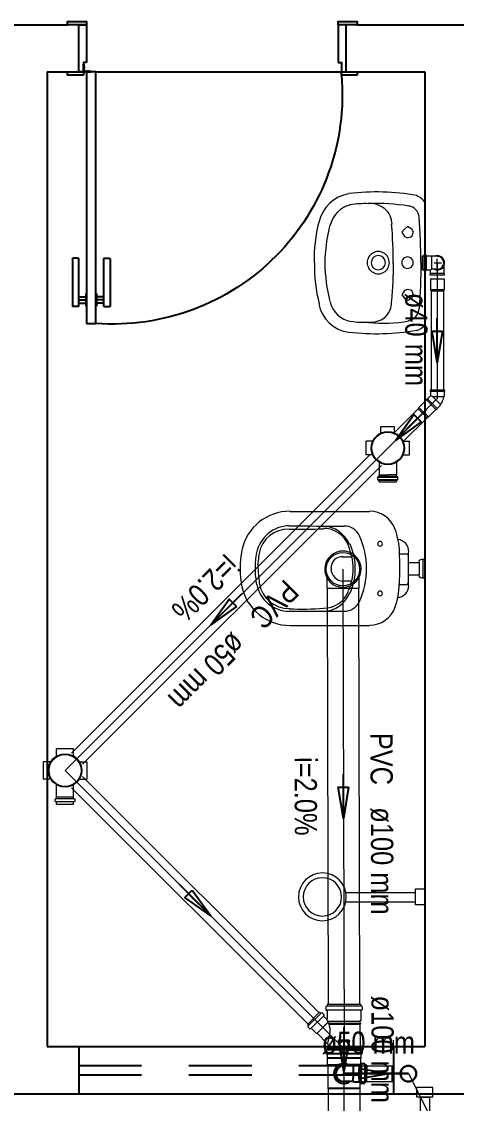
# Model space of a CAD drawing. Header units: inches. Extents: x 48180 to 96389, y -17773 to -8880.
# Drawn here: x 48223.744 to 48225.125, y -8893.22 to -8889.779 of the extents above; entities that cross this region are included whole.
import ezdxf

# ---------------------------------------------------------------- set-up
doc = ezdxf.new("R2010")
doc.units = ezdxf.units.IN
doc.header["$MEASUREMENT"] = 0
doc.linetypes.add('CONTORNO_QUADRO_T', pattern=[0.35, 0.2, -0.15])
for name, color, linetype, lineweight in [('Arquitetura', 134, 'Continuous', 5), ('CV-Colunas', 1, 'Continuous', 30), ('CV-Indicação coluna', 5, 'Continuous', 20), ('CV-Sentido tubo', 9, 'Continuous', 20), ('CV-Seção tubo', 5, 'Continuous', 20), ('CV-Textos tubo', 7, 'Continuous', 20), ('CV-Tubos detalhe', 1, 'Continuous', 30), ('Simbolos', 5, 'Continuous', 20), ('Simbolos_int', 174, 'Continuous', 5), ('TQ-Sentido tubo', 9, 'Continuous', 20), ('TQ-Seção tubo', 5, 'Continuous', 20), ('TQ-Textos tubo', 7, 'Continuous', 20), ('TQ-Tubos detalhe', 90, 'Continuous', 20)]:
    doc.layers.add(name, color=color, linetype=linetype, lineweight=lineweight)
for name, color, linetype in [('ESQUADRIA', 3, 'Continuous'), ('ESQUADRIAS', 7, 'Continuous'), ('JANELA2', 1, 'Continuous'), ('PAREDE', 4, 'Continuous'), ('soleira piso', 7, 'Continuous')]:
    doc.layers.add(name, color=color, linetype=linetype)
doc.styles.add('ARIAL', font='ARIALN.TTF')
doc.dimstyles.get("Standard").update_dxf_attribs({"dimtxt": 0.18, "dimasz": 0.18, "dimexe": 0.18, "dimexo": 0.0625, "dimgap": 0.09, "dimtad": 0, "dimtih": 1, "dimtoh": 1, "dimdec": 4, "dimzin": 0, "dimdsep": 46, "dimtxsty": 'Standard', "dimcen": 0.09, "dimadec": 0, "dimazin": 0, "dimtfac": 1, "dimtdec": 4, "dimtofl": 0, "dimtmove": 0, "dimatfit": 3, "dimfxl": 0, "dimtolj": 1, "dimtzin": 0, "dimarcsym": 0})

# ---------------------------------------------------------------- blocks, each defined once
blk = doc.blocks.new('P80_02')
at = {"layer": 'ESQUADRIAS', "color": 2}
for p, q in [((0.025, 0.075), (0.025, 0.875)), ((0.025, 0.875), (0.055, 0.875)), ((0.055, 0.875), (0.055, 0.075)), ((0.055, 0.075), (0.025, 0.075))]:
    blk.add_line(p, q, dxfattribs=at)
at = {"layer": 'ESQUADRIAS', "color": 3, "linetype": 'Continuous'}
for p, q in [((-0.02, 0.6698), (-0.02, 0.8215)), ((0, 0.8215), (0, 0.6698)), ((0.023, 0.78), (0.023, 0.82)), ((0.057, 0.78), (0.057, 0.82)), ((0.08, 0.8215), (0.08, 0.6698)), ((0.1, 0.6698), (0.1, 0.8215)), ((-0.0035, 0.6668), (-0.0175, 0.6668)), ((0.0835, 0.6668), (0.0975, 0.6668))]:
    blk.add_line(p, q, dxfattribs=at)
at = {"layer": 'ESQUADRIAS', "color": 3}
for p, q in [((0, 0.8215), (-0.02, 0.8215)), ((0, 0.81), (0.023, 0.81)), ((0, 0.8), (0.023, 0.8)), ((0.023, 0.82), (0.025, 0.82)), ((0.057, 0.82), (0.055, 0.82)), ((0.08, 0.81), (0.057, 0.81)), ((0.08, 0.8), (0.057, 0.8)), ((0.08, 0.8215), (0.1, 0.8215)), ((0, 0.79), (0.023, 0.79)), ((0.023, 0.78), (0.025, 0.78)), ((0.057, 0.78), (0.055, 0.78)), ((0.08, 0.79), (0.057, 0.79))]:
    blk.add_line(p, q, dxfattribs=at)
at = {"layer": 'ESQUADRIAS'}
for p, q in [((0.0315, 0.0735), (0.0285, 0.0735)), ((0.0165, 0.0585), (0.0165, 0.0615))]:
    blk.add_line(p, q, dxfattribs=at)
at = {"layer": 'ESQUADRIAS', "color": 3}
for points in [[(0.015, 0.085), (-0.035, 0.085), (-0.035, 0.075), (0.015, 0.075)], [(0.885, 0.085), (0.835, 0.085), (0.835, 0.075), (0.885, 0.075)], [(0.025, -0.075), (0, -0.075), (-0.035, -0.075), (-0.035, -0.085), (0.025, -0.085)], [(0.885, -0.075), (0.825, -0.075), (0.825, -0.085), (0.885, -0.085)]]:
    blk.add_lwpolyline(points, close=True, dxfattribs=at)
at = {"layer": 'ESQUADRIAS', "color": 2}
for points in [[(0.025, 0.045), (0.015, 0.045), (0.015, 0.075), (0, 0.075), (0, -0.075), (0.025, -0.075)], [(0.825, 0.045), (0.835, 0.045), (0.835, 0.075), (0.85, 0.075), (0.85, -0.075), (0.825, -0.075)]]:
    blk.add_lwpolyline(points, close=True, dxfattribs=at)
at = {"layer": 'ESQUADRIAS', "color": 1}
for points in [[(0.016, 0.0705, -0.236068), (0.015, 0.0725), (0.015, 0.07), (0.015, 0.05), (0.016, 0.05)], [(0.0195, 0.074, 0.236068), (0.0175, 0.075), (0.02, 0.075), (0.04, 0.075), (0.04, 0.074)]]:
    blk.add_lwpolyline(points, format="xyb", close=True, dxfattribs=at)
at = {"layer": 'ESQUADRIAS'}
for points in [[(0.0275, 0.0727), (0.0285, 0.0735), (0.0285, 0.074)], [(0.0304, 0.0727), (0.0304, 0.0725), (0.0325, 0.0725), (0.0325, 0.0727), (0.0275, 0.0727), (0.0275, 0.0725), (0.0296, 0.0725), (0.0296, 0.0727)], [(0.0325, 0.0727), (0.0315, 0.0735), (0.0315, 0.074)], [(0.0173, 0.0625), (0.0165, 0.0615), (0.016, 0.0615)], [(0.0173, 0.0575), (0.0165, 0.0585), (0.016, 0.0585)], [(0.0173, 0.0596), (0.0175, 0.0596), (0.0175, 0.0575), (0.0173, 0.0575), (0.0173, 0.0625), (0.0175, 0.0625), (0.0175, 0.0604), (0.0173, 0.0604)]]:
    blk.add_lwpolyline(points, dxfattribs=at)
at = {"layer": 'ESQUADRIAS', "color": 1}
blk.add_circle((0.0175, 0.0725), 0.0025, dxfattribs=at)
at = {"layer": 'ESQUADRIAS'}
blk.add_arc((0.1085, 0.1477), 0.7292, 355.0636, 94.2065, dxfattribs=at)
at = {"layer": 'ESQUADRIAS', "color": 3, "linetype": 'Continuous'}
for centre, start, end in [((-0.017, 0.6698), 180, 260.5377), ((-0.003, 0.6698), 260.5377, 360), ((0.083, 0.6698), 180, 279.4623), ((0.097, 0.6698), 279.4623, 0)]:
    blk.add_arc(centre, 0.003, start, end, dxfattribs=at)

msp = doc.modelspace()

# ---------------------------------------------------------------- linework, layer by layer
for p, q in [((48224.7681, -8893.044), (48224.7148, -8893.044)), ((48224.7681, -8893.0493), (48224.7148, -8893.0493)), ((48224.7681, -8893.044), (48224.8213, -8893.044)), ((48224.7681, -8893.0493), (48224.8213, -8893.0493)), ((48224.8221, -8893.062), (48224.7148, -8893.062)), ((48224.8211, -8893.0753), (48224.7151, -8893.0753)), ((48224.7173, -8893.0973), (48224.7528, -8893.0973)), ((48224.7978, -8893.0998), (48224.7651, -8893.0998)), ((48224.7681, -8893.121), (48224.7681, -8893.129)), ((48224.8191, -8893.0973), (48224.7838, -8893.0973)), ((48224.7978, -8893.0998), (48224.7976, -8893.1368)), ((48224.7996, -8893.0978), (48224.7978, -8893.0998)), ((48224.8166, -8893.0978), (48224.7996, -8893.0978)), ((48224.8166, -8893.0978), (48224.8163, -8893.1523)), ((48224.8213, -8893.0978), (48224.8166, -8893.0978)), ((48224.8223, -8893.0978), (48224.8221, -8893.1523)), ((48224.8226, -8893.094), (48224.8223, -8893.0968)), ((48224.8323, -8893.0933), (48224.8236, -8893.0933)), ((48224.8333, -8893.094), (48224.8341, -8893.097)), ((48224.8343, -8893.0978), (48224.8341, -8893.1523)), ((48224.8393, -8893.0978), (48224.8351, -8893.0978)), ((48224.8393, -8893.0978), (48224.8391, -8893.1523)), ((48224.7721, -8893.125), (48224.7641, -8893.125)), ((48224.7976, -8893.1503), (48224.7648, -8893.1503)), ((48224.7681, -8893.125), (48224.7721, -8893.125)), ((48224.7976, -8893.1503), (48224.7976, -8893.1368)), ((48224.7993, -8893.1523), (48224.7976, -8893.1503)), ((48224.8163, -8893.1523), (48224.7993, -8893.1523)), ((48224.8211, -8893.1523), (48224.8163, -8893.1523)), ((48224.8223, -8893.156), (48224.8221, -8893.1533)), ((48224.8321, -8893.1568), (48224.8233, -8893.1568)), ((48224.8331, -8893.156), (48224.8338, -8893.153)), ((48224.8391, -8893.1523), (48224.8348, -8893.1523)), ((48224.8186, -8893.172), (48224.7171, -8893.172))]:
    msp.add_line(p, q)
for centre, radius, start, end in [((48224.7681, -8893.125), 0.0318, 52.844, 307.1238), ((48224.7681, -8893.125), 0.0255, 97.156, 262.812), ((48224.8213, -8893.0968), 0.001, 270.0162, 354.9838), ((48224.8236, -8893.0943), 0.001, 89.984, 174.984), ((48224.8323, -8893.0943), 0.001, 14.984, 89.984), ((48224.8351, -8893.0968), 0.001, 194.984, 270.0162), ((48224.8211, -8893.1533), 0.001, 4.9838, 89.984), ((48224.8233, -8893.1558), 0.001, 184.984, 270.0162), ((48224.8321, -8893.1558), 0.001, 270.0162, 344.9838), ((48224.8348, -8893.1533), 0.001, 89.984, 164.984)]:
    msp.add_arc(centre, radius, start, end)
at = {"layer": 'Arquitetura'}
for p, q in [((48225.0251, -8890.3543), (48225.0251, -8890.5478)), ((48224.9601, -8890.4393), (48224.9521, -8890.4493)), ((48224.9701, -8890.4313), (48224.9601, -8890.4393)), ((48224.9836, -8890.4393), (48224.9701, -8890.4313)), ((48224.9896, -8890.4493), (48224.9836, -8890.4393)), ((48224.9521, -8890.4493), (48224.9601, -8890.4628)), ((48224.9601, -8890.4628), (48224.9701, -8890.4668)), ((48224.9701, -8890.4668), (48224.9836, -8890.4628)), ((48224.9836, -8890.4628), (48224.9896, -8890.4493)), ((48225.0251, -8890.4828), (48225.0251, -8890.6743)), ((48225.0251, -8890.5478), (48225.0251, -8890.7433)), ((48224.9601, -8890.6348), (48224.9521, -8890.6483)), ((48224.9701, -8890.6308), (48224.9601, -8890.6348)), ((48224.9836, -8890.6348), (48224.9701, -8890.6308)), ((48224.9896, -8890.6483), (48224.9836, -8890.6348)), ((48224.9521, -8890.6483), (48224.9601, -8890.6583)), ((48224.9601, -8890.6583), (48224.9701, -8890.6663)), ((48224.9701, -8890.6663), (48224.9836, -8890.6583)), ((48224.9836, -8890.6583), (48224.9896, -8890.6483)), ((48224.5971, -8891.3373), (48224.8496, -8891.3373)), ((48224.9441, -8891.4713), (48224.9641, -8891.4713)), ((48224.9736, -8891.5743), (48224.9736, -8891.4673)), ((48224.7646, -8891.4813), (48224.7941, -8891.4813)), ((48224.9736, -8891.4993), (48225.0076, -8891.4993)), ((48225.0076, -8891.4993), (48225.0076, -8891.5383)), ((48225.0151, -8891.4893), (48225.0251, -8891.4893)), ((48225.0191, -8891.4893), (48225.0191, -8891.5483)), ((48225.0251, -8891.4873), (48225.0251, -8891.5523)), ((48224.9736, -8891.5383), (48225.0076, -8891.5383)), ((48224.7921, -8891.5583), (48224.7646, -8891.5583)), ((48224.9641, -8891.5703), (48224.9441, -8891.5703)), ((48225.0151, -8891.5483), (48225.0251, -8891.5483)), ((48224.8496, -8891.7003), (48224.5971, -8891.7003)), ((48224.9246, -8893.0188), (48224.9246, -8893.1688))]:
    msp.add_line(p, q, dxfattribs=at)
at = {"layer": 'Arquitetura', "color": 7}
for p, q in [((48224.9956, -8892.5883), (48224.9956, -8892.5373)), ((48224.9956, -8892.5373), (48225.0251, -8892.5373)), ((48225.0251, -8892.5373), (48225.0251, -8892.5883)), ((48224.7726, -8892.5493), (48224.9956, -8892.5493)), ((48224.9956, -8892.5788), (48224.9956, -8892.5493)), ((48224.7726, -8892.5788), (48224.9956, -8892.5788)), ((48225.0251, -8892.5883), (48224.9956, -8892.5883)), ((48224.9996, -8893.2003), (48224.9996, -8893.1688)), ((48225.0506, -8893.1688), (48224.9996, -8893.1688)), ((48225.0506, -8893.2003), (48225.0506, -8893.1688)), ((48225.0506, -8893.2003), (48224.9996, -8893.2003)), ((48225.0111, -8893.3818), (48225.0111, -8893.2003)), ((48225.0111, -8893.2003), (48225.0411, -8893.2003)), ((48225.0411, -8893.3758), (48225.0411, -8893.2003))]:
    msp.add_line(p, q, dxfattribs=at)
at = {"layer": 'Arquitetura'}
for centre, radius, start, end in [((48224.8041, -8890.4433), 0.1187, 100.056, 167.486), ((48224.8711, -8891.0828), 0.7618, 80.307, 96.587), ((48224.9796, -8890.3818), 0.0527, 31.07, 69.458), ((48224.8081, -8890.4453), 0.0855, 102.719, 167.054), ((48224.8356, -8890.6723), 0.3142, 88.174, 98.678), ((48224.8496, -8890.4293), 0.0723, 50.4, 93.398), ((48224.8751, -8890.9778), 0.6201, 80.758, 92.677), ((48224.9681, -8890.4038), 0.0389, 4.3873, 81.244), ((48224.8536, -8890.4253), 0.0674, 0.5513, 49.656), ((48223.2786, -8890.5398), 1.7337, 359.7897, 4.6247), ((48225.1516, -8890.5358), 0.4785, 165.578, 181.302), ((48225.2896, -8890.5618), 0.5826, 166.496, 178.648), ((48223.4346, -8890.5498), 1.4903, 0.0609, 4.8104), ((48224.8771, -8890.5458), 0.0353, 120.007, 180), ((48224.8771, -8890.5458), 0.0225, 90, 180), ((48224.8771, -8890.5458), 0.0353, 60.003, 119.997), ((48224.8771, -8890.5458), 0.0225, 0, 90), ((48224.8771, -8890.5458), 0.0353, 0.0007, 60.003), ((48224.9701, -8890.5458), 0.0182, 119.96, 180), ((48224.9701, -8890.5458), 0.0182, 60.013, 119.987), ((48224.9701, -8890.5458), 0.0182, 359.9634, 59.981), ((48225.1536, -8890.5578), 0.4791, 178.659, 194.363), ((48225.2856, -8890.5338), 0.5785, 181.303, 193.542), ((48224.8771, -8890.5458), 0.0353, 180.001, 240.003), ((48224.8771, -8890.5458), 0.0225, 180, 270), ((48224.8771, -8890.5458), 0.0353, 240.003, 299.9968), ((48224.8771, -8890.5458), 0.0225, 270, 359.9903), ((48224.8771, -8890.5458), 0.0353, 300.0071, 0), ((48223.5586, -8890.5458), 1.3668, 354.9049, 359.9792), ((48224.9701, -8890.5458), 0.0182, 179.963, 239.981), ((48224.9701, -8890.5458), 0.0182, 240.013, 299.9872), ((48224.9701, -8890.5458), 0.0182, 299.9602, 0), ((48223.1146, -8890.5458), 1.8987, 355.5856, 0), ((48224.7981, -8890.6563), 0.1119, 190.408, 262.28), ((48224.8021, -8890.6543), 0.0792, 191.616, 261.581), ((48224.8556, -8890.6723), 0.0638, 309.2453, 3.2268), ((48224.9661, -8890.6898), 0.0406, 279.6072, 356.886), ((48224.8356, -8890.4133), 0.3222, 261.83, 272.0054), ((48224.8931, -8890.2833), 0.4552, 264.203, 280.218), ((48224.8516, -8890.6563), 0.079, 267.161, 305.3475), ((48224.9916, -8890.7233), 0.039, 281.4307, 332.1327), ((48224.8711, -8890.0108), 0.761, 263.423, 279.7209), ((48224.5971, -8891.4933), 0.1572, 90.005, 167.294), ((48224.8496, -8891.4223), 0.0857, 19.079, 90.2), ((48224.5951, -8891.4893), 0.1065, 90.423, 168.89), ((48224.5911, -8891.4873), 0.0941, 88.5, 169.656), ((48224.6226, -8885.6748), 5.7183, 269.71, 270.8057), ((48224.7391, -8882.4478), 8.9357, 269.072, 270.18792), ((48224.6976, -8891.4793), 0.0959, 23.573, 86.733), ((48224.7036, -8891.4753), 0.0845, 20.863, 90.236), ((48224.7686, -8891.4378), 0.0545, 24.961, 90.906), ((48224.6936, -8891.4753), 0.2512, 2.0489, 19.145), ((48224.5931, -8891.5188), 0.247, 0, 24.961), ((48224.8831, -8891.4398), 0.00748, 90, 180), ((48224.8831, -8891.4398), 0.00748, 0, 90), ((48224.9346, -8891.4653), 0.0395, 358.4183, 83.449), ((48224.7331, -8891.5188), 0.2951, 168.435, 191.568), ((48224.7646, -8891.5188), 0.2791, 169.437, 180), ((48224.7626, -8891.5188), 0.2683, 169.437, 180.003), ((48224.6381, -8891.5088), 0.157, 10.313, 23.389), ((48224.6346, -8891.5148), 0.1696, 358.7182, 26.14), ((48224.8831, -8891.4398), 0.00748, 180, 270), ((48224.8831, -8891.4398), 0.00748, 270, 0), ((48223.5351, -8891.5168), 1.4103, 357.9511, 2.0489), ((48224.9641, -8891.4813), 0.00962, 0, 90), ((48224.7626, -8891.5168), 0.036, 86.044, 182.345), ((48224.5951, -8891.5188), 0.2021, 0, 11.017), ((48225.0151, -8891.4993), 0.00962, 90, 180), ((48224.7646, -8891.5188), 0.2788, 180, 190.577), ((48224.7786, -8891.5188), 0.283, 180.136, 190.285), ((48224.7666, -8891.5188), 0.0396, 180.003, 270), ((48224.6346, -8891.5228), 0.1696, 333.8614, 1.28), ((48224.5951, -8891.5188), 0.202, 348.9807, 0.0022), ((48224.5931, -8891.5188), 0.247, 335.0391, 0.0003), ((48225.0151, -8891.5383), 0.00962, 180, 270), ((48224.5931, -8891.5503), 0.1037, 190.569, 270.9284), ((48224.5931, -8891.5503), 0.0952, 190.569, 270.9284), ((48224.6876, -8891.5403), 0.1066, 333.0017, 351.1951), ((48224.6936, -8891.5603), 0.2505, 340.8427, 358.1091), ((48224.9346, -8891.5723), 0.0392, 275.5755, 358.6298), ((48224.9641, -8891.5603), 0.00962, 270, 0), ((48224.5971, -8891.5423), 0.1572, 192.713, 269.998), ((48224.7036, -8891.5603), 0.0845, 269.764, 339.1369), ((48224.6996, -8891.5603), 0.0941, 272.4426, 336.7336), ((48224.8831, -8891.5978), 0.00748, 90, 180), ((48224.8831, -8891.5978), 0.00748, 180, 270), ((48224.8831, -8891.5978), 0.00748, 0, 90), ((48224.8831, -8891.5978), 0.00748, 270, 0), ((48224.7686, -8891.5998), 0.0545, 269.094, 335.039), ((48224.8496, -8891.6133), 0.0857, 269.8, 340.9211), ((48224.6796, -8900.8978), 9.243, 89.462, 90.533), ((48224.6361, -8890.9898), 0.658, 266.351, 275.878)]:
    msp.add_arc(centre, radius, start, end, dxfattribs=at)
at = {"layer": 'Arquitetura', "color": 7}
for radius, start, end in [(0.076, 90, 180), (0.061, 90, 180), (0.076, 0, 90), (0.061, 0, 90), (0.076, 180, 270), (0.061, 180, 270), (0.061, 270, 0), (0.076, 270, 0)]:
    msp.add_arc((48224.6996, -8892.5628), radius, start, end, dxfattribs=at)
at = {"layer": 'CV-Colunas', "linetype": 'Continuous'}
for p, q in [((48224.9228, -8893.15), (48224.9228, -8893.1)), ((48224.9728, -8893.125), (48224.9228, -8893.125))]:
    msp.add_line(p, q, dxfattribs=at)
msp.add_circle((48224.9728, -8893.125), 0.025, dxfattribs=at)
at = {"layer": 'CV-Indicação coluna'}
msp.add_line((48224.9728, -8893.125), (48225.1118, -8893.3998), dxfattribs=at)
at = {"layer": 'CV-Seção tubo'}
for p, q in [((48224.7681, -8893.1), (48224.9228, -8893.1)), ((48224.7681, -8893.15), (48224.9228, -8893.15))]:
    msp.add_line(p, q, dxfattribs=at)
at = {"layer": 'CV-Tubos detalhe'}
msp.add_line((48224.7681, -8893.125), (48224.9728, -8893.125), dxfattribs=at)
at = {"layer": 'ESQUADRIA', "linetype": 'CONTORNO_QUADRO_T'}
for p, q in [((48223.9251, -8893.0992), (48224.9251, -8893.0992)), ((48223.9251, -8893.1292), (48224.9251, -8893.1292))]:
    msp.add_line(p, q, dxfattribs=at)
at = {"layer": 'JANELA2'}
for p, q in [((48223.9251, -8893.0392), (48223.9251, -8893.1892)), ((48224.9251, -8893.0392), (48224.9251, -8893.1892))]:
    msp.add_line(p, q, dxfattribs=at)
at = {"layer": 'PAREDE'}
for p, q in [((48223.6351, -8889.7892), (48223.8901, -8889.7892)), ((48224.8101, -8889.7892), (48225.3901, -8889.7892)), ((48223.8251, -8889.9392), (48223.8901, -8889.9392)), ((48224.7601, -8889.9392), (48224.7751, -8889.9392)), ((48224.8101, -8889.9392), (48225.0251, -8889.9392)), ((48223.8251, -8893.0392), (48225.0251, -8893.0392)), ((48223.6751, -8893.1892), (48226.5251, -8893.1892))]:
    msp.add_line(p, q, dxfattribs=at)
at = {"layer": 'PAREDE', "linetype": 'Continuous'}
for p, q in [((48223.8251, -8889.9392), (48223.8251, -8893.0392)), ((48225.0251, -8889.9392), (48225.0251, -8893.0392))]:
    msp.add_line(p, q, dxfattribs=at)
at = {"layer": 'Simbolos'}
for p, q in [((48225.0178, -8890.5683), (48225.0178, -8890.524)), ((48225.0178, -8890.524), (48225.0208, -8890.524)), ((48225.0223, -8890.5218), (48225.0218, -8890.5235)), ((48225.0233, -8890.521), (48225.0281, -8890.521)), ((48225.0291, -8890.522), (48225.0291, -8890.5233)), ((48225.0301, -8890.524), (48225.0443, -8890.524)), ((48225.0443, -8890.524), (48225.0458, -8890.5255)), ((48225.0551, -8890.5255), (48225.0458, -8890.5255)), ((48225.0648, -8890.5255), (48225.0551, -8890.5255)), ((48225.0178, -8890.5683), (48225.0208, -8890.5683)), ((48225.0223, -8890.5705), (48225.0218, -8890.569)), ((48225.0233, -8890.5713), (48225.0281, -8890.5713)), ((48225.0291, -8890.5703), (48225.0291, -8890.5693)), ((48225.0301, -8890.5683), (48225.0443, -8890.5683)), ((48225.0431, -8890.5803), (48225.0431, -8890.5683)), ((48225.0443, -8890.5683), (48225.0458, -8890.5668)), ((48225.0551, -8890.5668), (48225.0458, -8890.5668)), ((48225.0648, -8890.5668), (48225.0551, -8890.5668)), ((48225.0853, -8890.556), (48225.0853, -8890.564)), ((48225.0866, -8890.5653), (48225.0853, -8890.564)), ((48225.0866, -8890.5803), (48225.0866, -8890.5653)), ((48225.0421, -8890.5813), (48225.0431, -8890.5803)), ((48225.0421, -8890.5853), (48225.0421, -8890.5813)), ((48225.0876, -8890.5853), (48225.0421, -8890.5853)), ((48225.0436, -8890.5968), (48225.0861, -8890.5968)), ((48225.0436, -8890.5968), (48225.0436, -8890.6308)), ((48225.0861, -8890.5968), (48225.0861, -8890.6308)), ((48225.0876, -8890.5813), (48225.0866, -8890.5803)), ((48225.0876, -8890.5853), (48225.0876, -8890.5813)), ((48225.0436, -8890.6308), (48225.0448, -8890.6353)), ((48225.0861, -8890.6308), (48225.0848, -8890.6353)), ((48225.0421, -8890.9505), (48225.0421, -8890.9545)), ((48225.0421, -8890.9505), (48225.0876, -8890.9505)), ((48225.0421, -8890.9545), (48225.0431, -8890.9555)), ((48225.0431, -8890.9555), (48225.0431, -8890.969)), ((48225.0876, -8890.9545), (48225.0866, -8890.9555)), ((48225.0866, -8890.9555), (48225.0866, -8890.9705)), ((48225.0876, -8890.9505), (48225.0876, -8890.9545)), ((48225.0303, -8890.9823), (48225.0063, -8891.0063)), ((48225.0293, -8890.9813), (48225.0321, -8890.9785)), ((48225.0293, -8890.9813), (48225.0616, -8891.0135)), ((48225.0303, -8890.9823), (48225.0603, -8891.0123)), ((48225.0321, -8890.9785), (48225.0336, -8890.9785)), ((48225.0336, -8890.9785), (48225.0431, -8890.969)), ((48225.0866, -8890.9705), (48225.0853, -8890.9718)), ((48225.0063, -8891.0063), (48225.0041, -8891.0105)), ((48225.0603, -8891.0123), (48225.0363, -8891.0365)), ((48225.0616, -8891.0135), (48225.0643, -8891.0108)), ((48225.0643, -8891.0093), (48225.0748, -8890.9988)), ((48225.0643, -8891.0108), (48225.0643, -8891.0093)), ((48225.0748, -8890.9988), (48225.0748, -8890.997)), ((48225.0363, -8891.0365), (48225.0323, -8891.0388)), ((48224.8856, -8891.0668), (48224.9291, -8891.0668)), ((48224.8856, -8891.0865), (48224.8856, -8891.0668)), ((48224.9291, -8891.0865), (48224.9291, -8891.0668)), ((48224.8386, -8891.1573), (48224.8386, -8891.1138)), ((48224.8583, -8891.1138), (48224.8386, -8891.1138)), ((48224.9563, -8891.1138), (48224.9761, -8891.1138)), ((48224.9761, -8891.1573), (48224.9761, -8891.1138)), ((48224.8583, -8891.1573), (48224.8386, -8891.1573)), ((48224.9563, -8891.1573), (48224.9761, -8891.1573)), ((48224.8801, -8891.1808), (48224.8801, -8891.2205)), ((48224.9346, -8891.1808), (48224.9346, -8891.2205)), ((48224.8756, -8891.2363), (48224.8756, -8891.2275)), ((48224.8763, -8891.2265), (48224.8791, -8891.2263)), ((48224.8766, -8891.2275), (48224.9381, -8891.2275)), ((48224.8801, -8891.2208), (48224.8801, -8891.2205)), ((48224.8801, -8891.2253), (48224.8801, -8891.2208)), ((48224.9346, -8891.2208), (48224.9346, -8891.2205)), ((48224.9346, -8891.2253), (48224.9346, -8891.2208)), ((48224.9383, -8891.2265), (48224.9356, -8891.2263)), ((48224.9391, -8891.2363), (48224.9391, -8891.2275)), ((48224.8763, -8891.2373), (48224.8793, -8891.238)), ((48224.9381, -8891.2363), (48224.8766, -8891.2363)), ((48224.8801, -8891.2433), (48224.8801, -8891.239)), ((48224.8801, -8891.2433), (48224.9346, -8891.2433)), ((48224.9346, -8891.2433), (48224.9346, -8891.239)), ((48224.9383, -8891.2373), (48224.9353, -8891.238)), ((48224.7141, -8891.548), (48224.7141, -8891.5808)), ((48224.8156, -8891.5478), (48224.8156, -8891.5805)), ((48223.9091, -8892.0918), (48223.8546, -8892.0918)), ((48223.8546, -8892.1148), (48223.8546, -8892.0918)), ((48223.9091, -8892.1148), (48223.9091, -8892.0918)), ((48223.8128, -8892.1335), (48223.8128, -8892.188)), ((48223.8358, -8892.1335), (48223.8128, -8892.1335)), ((48223.9278, -8892.1335), (48223.9508, -8892.1335)), ((48223.9508, -8892.1335), (48223.9508, -8892.188)), ((48223.8358, -8892.188), (48223.8128, -8892.188)), ((48223.9278, -8892.188), (48223.9508, -8892.188)), ((48223.8546, -8892.2445), (48223.8546, -8892.2073)), ((48223.9091, -8892.2445), (48223.9091, -8892.2073)), ((48223.8501, -8892.2585), (48223.8501, -8892.2518)), ((48223.8536, -8892.2505), (48223.8508, -8892.2508)), ((48223.8546, -8892.2605), (48223.8508, -8892.2595)), ((48223.8546, -8892.2448), (48223.8546, -8892.2445)), ((48223.8546, -8892.2495), (48223.8546, -8892.2448)), ((48223.8546, -8892.2675), (48223.8546, -8892.2605)), ((48223.9091, -8892.2448), (48223.9091, -8892.2445)), ((48223.9091, -8892.2495), (48223.9091, -8892.2448)), ((48223.9091, -8892.2605), (48223.9128, -8892.2595)), ((48223.9091, -8892.2675), (48223.9091, -8892.2605)), ((48223.9101, -8892.2505), (48223.9128, -8892.2508)), ((48223.9136, -8892.2585), (48223.9136, -8892.2518)), ((48223.8546, -8892.2675), (48223.9091, -8892.2675)), ((48224.7103, -8892.9125), (48224.7103, -8892.9218)), ((48224.7111, -8892.9115), (48224.7141, -8892.9108)), ((48224.8213, -8892.905), (48224.7148, -8892.9053)), ((48224.7148, -8892.9053), (48224.7148, -8892.9098)), ((48224.8213, -8892.9103), (48224.7148, -8892.9105)), ((48224.8213, -8892.905), (48224.8213, -8892.9095)), ((48224.8251, -8892.9113), (48224.8221, -8892.9105)), ((48224.8258, -8892.9123), (48224.8258, -8892.9215)), ((48224.6906, -8892.9298), (48224.6518, -8892.9685)), ((48224.6941, -8892.9335), (48224.6556, -8892.972)), ((48224.6943, -8892.9333), (48224.6558, -8892.9718)), ((48224.7026, -8892.942), (48224.6641, -8892.9805)), ((48224.7028, -8892.9418), (48224.6643, -8892.9803)), ((48224.6906, -8892.9298), (48224.6936, -8892.9328)), ((48224.6976, -8892.9315), (48224.6948, -8892.933)), ((48224.6986, -8892.9318), (48224.7048, -8892.9378)), ((48224.7036, -8892.941), (48224.7051, -8892.9393)), ((48224.7036, -8892.9423), (48224.7133, -8892.952)), ((48224.7113, -8892.9228), (48224.7138, -8892.923)), ((48224.8213, -8892.923), (48224.7148, -8892.9233)), ((48224.7148, -8892.924), (48224.7151, -8892.9515)), ((48224.8213, -8892.9238), (48224.8216, -8892.9558)), ((48224.8248, -8892.9225), (48224.8223, -8892.9228)), ((48224.6518, -8892.9685), (48224.6548, -8892.9715)), ((48224.6536, -8892.9755), (48224.6551, -8892.9728)), ((48224.6538, -8892.9765), (48224.6598, -8892.9828)), ((48224.6613, -8892.983), (48224.6633, -8892.9813)), ((48224.6646, -8892.9813), (48224.6798, -8892.9965)), ((48224.7183, -8892.9605), (48224.6826, -8892.9965)), ((48224.7186, -8892.9603), (48224.6828, -8892.9963)), ((48224.7176, -8892.9583), (48224.8188, -8892.9583)), ((48224.7201, -8892.9645), (48224.8188, -8892.9645)), ((48224.7213, -8892.9678), (48224.8188, -8892.9678)), ((48224.8213, -8892.956), (48224.8188, -8892.9583)), ((48224.8188, -8892.9583), (48224.8188, -8892.9645)), ((48224.8188, -8892.9645), (48224.8203, -8892.9648)), ((48224.8188, -8892.9678), (48224.8191, -8893.0398)), ((48224.8188, -8892.9678), (48224.8203, -8892.9678)), ((48224.8216, -8892.9558), (48224.8191, -8892.958)), ((48224.8203, -8892.9648), (48224.8203, -8892.9678)), ((48224.6798, -8892.9965), (48224.6826, -8892.9965)), ((48224.6826, -8892.9965), (48224.7173, -8893.0308)), ((48224.7106, -8893.0513), (48224.7106, -8893.0608)), ((48224.7113, -8893.0503), (48224.7141, -8893.0495)), ((48224.7148, -8893.044), (48224.7148, -8893.0485)), ((48224.7173, -8893.0308), (48224.7176, -8893.0398)), ((48224.7176, -8893.0458), (48224.7176, -8893.0398)), ((48224.7683, -8893.0458), (48224.7176, -8893.0458)), ((48224.7683, -8893.0458), (48224.8191, -8893.0458)), ((48224.8191, -8893.0458), (48224.8191, -8893.0398)), ((48224.8213, -8893.044), (48224.8213, -8893.0485)), ((48224.8251, -8893.0503), (48224.8221, -8893.0495)), ((48224.8258, -8893.0513), (48224.8258, -8893.0608)), ((48224.7113, -8893.0618), (48224.7141, -8893.062)), ((48224.7148, -8893.063), (48224.7148, -8893.075)), ((48224.7148, -8893.075), (48224.7151, -8893.0753)), ((48224.7151, -8893.0753), (48224.7151, -8893.095)), ((48224.8213, -8893.075), (48224.8211, -8893.0753)), ((48224.8211, -8893.0753), (48224.8211, -8893.095)), ((48224.8213, -8893.063), (48224.8213, -8893.075)), ((48224.8248, -8893.0618), (48224.8223, -8893.062)), ((48224.7151, -8893.095), (48224.7173, -8893.0973)), ((48224.7173, -8893.0973), (48224.7171, -8893.172)), ((48224.8188, -8893.0973), (48224.8188, -8893.0978)), ((48224.8211, -8893.095), (48224.8191, -8893.0973)), ((48224.8186, -8893.1523), (48224.8186, -8893.172))]:
    msp.add_line(p, q, dxfattribs=at)
for centre, radius in [((48224.9073, -8891.1355), 0.0528), ((48223.8818, -8892.1608), 0.0531)]:
    msp.add_circle(centre, radius, dxfattribs=at)
for centre, radius, start, end in [((48225.0208, -8890.523), 0.001, 270, 345), ((48225.0233, -8890.522), 0.001, 90, 165), ((48225.0281, -8890.522), 0.001, 5, 90), ((48225.0301, -8890.523), 0.001, 185, 270), ((48225.0648, -8890.5463), 0.0228, 64.623, 115.377), ((48225.0648, -8890.5463), 0.0206, 270, 90), ((48225.0208, -8890.5693), 0.001, 15, 90), ((48225.0233, -8890.5703), 0.001, 195, 270), ((48225.0281, -8890.5703), 0.001, 270, 355), ((48225.0301, -8890.5693), 0.001, 90, 175), ((48225.0278, -8890.9628), 0.0584, 323.9322, 351.0667), ((48224.8841, -8891.0865), 0.0015, 295.4103, 0), ((48224.9306, -8891.0865), 0.0015, 180, 244.59), ((48224.8583, -8891.1123), 0.0015, 270, 334.5897), ((48224.9563, -8891.1123), 0.0015, 205.41, 270), ((48224.8583, -8891.1588), 0.0015, 25.41, 90), ((48224.9563, -8891.1588), 0.0015, 90, 154.59), ((48224.8766, -8891.2275), 0.001, 95, 180), ((48224.8791, -8891.2253), 0.001, 275, 0), ((48224.9356, -8891.2253), 0.001, 180, 265), ((48224.9381, -8891.2275), 0.001, 0, 85), ((48224.8766, -8891.2363), 0.001, 180, 255), ((48224.8791, -8891.239), 0.001, 0, 75), ((48224.9356, -8891.239), 0.001, 105, 180), ((48224.9381, -8891.2363), 0.001, 285, 0), ((48224.7648, -8891.5205), 0.0576, 331.913, 208.343), ((48224.7648, -8891.5205), 0.0576, 208.343, 331.913), ((48223.8818, -8892.1608), 0.0531, 31.605, 58.395), ((48223.8511, -8892.2518), 0.001, 95, 180), ((48223.8511, -8892.2585), 0.001, 180, 255), ((48223.8536, -8892.2495), 0.001, 275, 0), ((48223.8536, -8892.2613), 0.001, 0, 75), ((48223.9101, -8892.2495), 0.001, 180, 265), ((48223.9126, -8892.2518), 0.001, 0, 85), ((48223.9126, -8892.2585), 0.001, 285, 0), ((48224.7113, -8892.9125), 0.001, 105.128, 180.128), ((48224.7138, -8892.9098), 0.001, 285.1284, 0.128), ((48224.8223, -8892.9095), 0.001, 180.128, 255.128), ((48224.8248, -8892.9123), 0.001, 0.128, 75.128), ((48224.6943, -8892.9323), 0.001, 225.128, 300.1274), ((48224.6981, -8892.9323), 0.001, 45.128, 120.128), ((48224.7043, -8892.9415), 0.001, 140.128, 225.128), ((48224.7041, -8892.9385), 0.001, 320.1282, 45.128), ((48224.7113, -8892.9218), 0.001, 180.128, 265.128), ((48224.7138, -8892.924), 0.001, 0.128, 85.128), ((48224.8223, -8892.9238), 0.001, 95.128, 180.128), ((48224.8248, -8892.9215), 0.001, 275.1282, 0.128), ((48224.6543, -8892.976), 0.001, 150.128, 225.128), ((48224.6543, -8892.9723), 0.001, 330.128, 45.128), ((48224.6606, -8892.982), 0.001, 225.128, 310.1284), ((48224.6638, -8892.982), 0.001, 45.128, 130.128), ((48224.7141, -8892.9515), 0.001, 225.128, 0.128), ((48224.6483, -8892.9915), 0.0765, 9.5789, 30.62), ((48224.6568, -8892.9865), 0.0674, 342.261, 6.5734), ((48224.2893, -8892.9423), 0.4367, 348.397, 351.4848), ((48224.7116, -8893.0513), 0.001, 104.984, 179.984), ((48224.7138, -8893.0485), 0.001, 284.9838, 359.9838), ((48224.7163, -8893.031), 0.001, 0.128, 55.86), ((48224.8223, -8893.0485), 0.001, 179.984, 254.984), ((48224.8248, -8893.0513), 0.001, 359.9838, 74.984), ((48224.7116, -8893.0608), 0.001, 179.984, 264.984), ((48224.7138, -8893.063), 0.001, 359.9838, 84.984), ((48224.8223, -8893.063), 0.001, 94.984, 179.984), ((48224.8248, -8893.0608), 0.001, 274.9838, 359.9838)]:
    msp.add_arc(centre, radius, start, end, dxfattribs=at)
at = {"layer": 'Simbolos_int'}
for p, q in [((48225.0216, -8890.524), (48225.0216, -8890.5683)), ((48225.0293, -8890.524), (48225.0293, -8890.5683)), ((48225.0458, -8890.5255), (48225.0458, -8890.5668)), ((48225.0648, -8890.5613), (48225.0648, -8890.5335)), ((48225.0546, -8890.5463), (48225.0776, -8890.5463)), ((48225.0853, -8890.564), (48225.0791, -8890.564)), ((48225.0866, -8890.5803), (48225.0431, -8890.5803)), ((48225.0436, -8890.6308), (48225.0861, -8890.6308)), ((48225.0448, -8890.6353), (48225.0848, -8890.6353)), ((48225.0866, -8890.9555), (48225.0431, -8890.9555)), ((48225.0336, -8890.9785), (48225.0643, -8891.0093)), ((48225.0468, -8890.9705), (48225.0431, -8890.969)), ((48225.0496, -8890.9718), (48225.0468, -8890.9705)), ((48225.0496, -8890.9718), (48225.0853, -8890.9718)), ((48225.0748, -8890.997), (48225.0496, -8890.9718)), ((48225.0041, -8891.0105), (48225.0323, -8891.0388)), ((48225.0063, -8891.0063), (48225.0363, -8891.0365)), ((48224.8801, -8891.2205), (48224.9073, -8891.2205)), ((48224.8801, -8891.2208), (48224.9073, -8891.2208)), ((48224.9346, -8891.2263), (48224.8801, -8891.2263)), ((48224.9346, -8891.2205), (48224.9073, -8891.2205)), ((48224.9346, -8891.2208), (48224.9073, -8891.2208)), ((48224.9346, -8891.2383), (48224.8801, -8891.2383)), ((48224.7141, -8891.5808), (48224.8156, -8891.5805)), ((48223.8546, -8892.2445), (48223.9091, -8892.2445)), ((48223.9091, -8892.2505), (48223.8546, -8892.2505)), ((48223.9091, -8892.2605), (48223.8546, -8892.2605))]:
    msp.add_line(p, q, dxfattribs=at)
for centre, radius in [((48224.9073, -8891.1355), 0.0508), ((48224.7648, -8891.5205), 0.0532), ((48223.8818, -8892.1608), 0.0508)]:
    msp.add_circle(centre, radius, dxfattribs=at)
for start, end in [(295.3768, 115.377), (244.623, 295.3768)]:
    msp.add_arc((48225.0648, -8890.5463), 0.0228, start, end, dxfattribs=at)
at = {"layer": 'soleira piso'}
msp.add_line((48223.9801, -8889.9392), (48224.7601, -8889.9392), dxfattribs=at)
at = {"layer": 'TQ-Seção tubo'}
for p, q in [((48225.0448, -8890.6353), (48225.0448, -8890.9505)), ((48225.0848, -8890.6353), (48225.0848, -8890.9505)), ((48225.0041, -8891.0105), (48224.9306, -8891.084)), ((48225.0323, -8891.0388), (48224.9588, -8891.1123)), ((48224.8523, -8891.155), (48223.9018, -8892.1055)), ((48224.8876, -8891.1905), (48223.9371, -8892.141)), ((48224.7148, -8891.5808), (48224.7178, -8892.905)), ((48224.8148, -8891.5805), (48224.8178, -8892.905)), ((48223.9371, -8892.1805), (48224.6888, -8892.9313)), ((48223.9018, -8892.216), (48224.6536, -8892.9668)), ((48224.7183, -8893.0458), (48224.7183, -8893.0493)), ((48224.8183, -8893.0458), (48224.8183, -8893.0493)), ((48224.7181, -8893.172), (48224.7178, -8894.2515)), ((48224.8181, -8893.172), (48224.8178, -8894.2515))]:
    msp.add_line(p, q, dxfattribs=at)
at = {"layer": 'TQ-Tubos detalhe'}
for p, q in [((48225.0648, -8890.5468), (48225.0648, -8890.978)), ((48225.0648, -8890.978), (48224.9073, -8891.1355)), ((48224.9073, -8891.1355), (48223.8818, -8892.1608)), ((48224.7648, -8891.5205), (48224.7683, -8893.0458)), ((48223.8818, -8892.1608), (48224.7683, -8893.0458)), ((48224.7683, -8893.0458), (48224.7681, -8893.125)), ((48224.7681, -8893.125), (48224.7678, -8894.6445))]:
    msp.add_line(p, q, dxfattribs=at)

# ---------------------------------------------------------------- block references
at = {"layer": 'ESQUADRIAS', "xscale": -1, "rotation": 180}
msp.add_blockref('P80_02', (48223.9251, -8889.8642), dxfattribs=at)

# ---------------------------------------------------------------- texts
at = {"layer": 'CV-Textos tubo', "insert": (48224.8456, -8893.0637), "char_height": 0.0706, "width": 0.50832, "attachment_point": 8, "rotation": 0.0002, "line_spacing_factor": 0.798, "style": 'ARIAL'}
msp.add_mtext('ø50 mm', dxfattribs=at)
at = {"layer": 'TQ-Textos tubo', "char_height": 0.0706, "line_spacing_factor": 0.798, "style": 'ARIAL'}
for s, insert, width, attachment_point, rotation in [('ø40 mm', (48224.961, -8890.7901), 0.50832, 8, 270), ('i=2.0%', (48224.302, -8891.5555), 0.50832, 8, 224.9999), ('PVC', (48224.4623, -8891.6658), 0.25416, 9, 224.9999), ('ø50 mm', (48224.4123, -8891.7155), 0.50832, 7, 224.9999), ('PVC', (48224.8516, -8892.2072), 0.25416, 9, 270.1261), ('i=2.0%', (48224.6106, -8892.2432), 0.50832, 8, 270.1261), ('ø100 mm', (48224.8519, -8892.278), 0.59304, 7, 270.1261), ('ø100 mm', (48224.8536, -8893.0476), 0.59304, 8, 269.9828)]:
    msp.add_mtext(s, dxfattribs=dict(at, insert=insert, width=width, attachment_point=attachment_point, rotation=rotation))

# ---------------------------------------------------------------- leaders
at = {"layer": 'CV-Sentido tubo'}
msp.add_leader([(48224.9161, -8893.125), (48224.7748, -8893.125)], dimstyle='Standard', override={"dimasz": 0.1, "dimldrblk": 'CLOSED'}, dxfattribs=at)
at = {"layer": 'TQ-Sentido tubo'}
for points in [[(48225.0648, -8890.8635), (48225.0648, -8890.7223)], [(48224.9316, -8891.1113), (48225.0313, -8891.0115)], [(48224.3448, -8891.698), (48224.4446, -8891.598)], [(48224.7666, -8892.3135), (48224.7663, -8892.1723)], [(48224.3453, -8892.6235), (48224.2453, -8892.5238)], [(48224.7681, -8893.1183), (48224.7683, -8892.977)]]:
    msp.add_leader(points, dimstyle='Standard', override={"dimasz": 0.1, "dimldrblk": 'CLOSED'}, dxfattribs=at)

doc.saveas('drawing.dxf')
